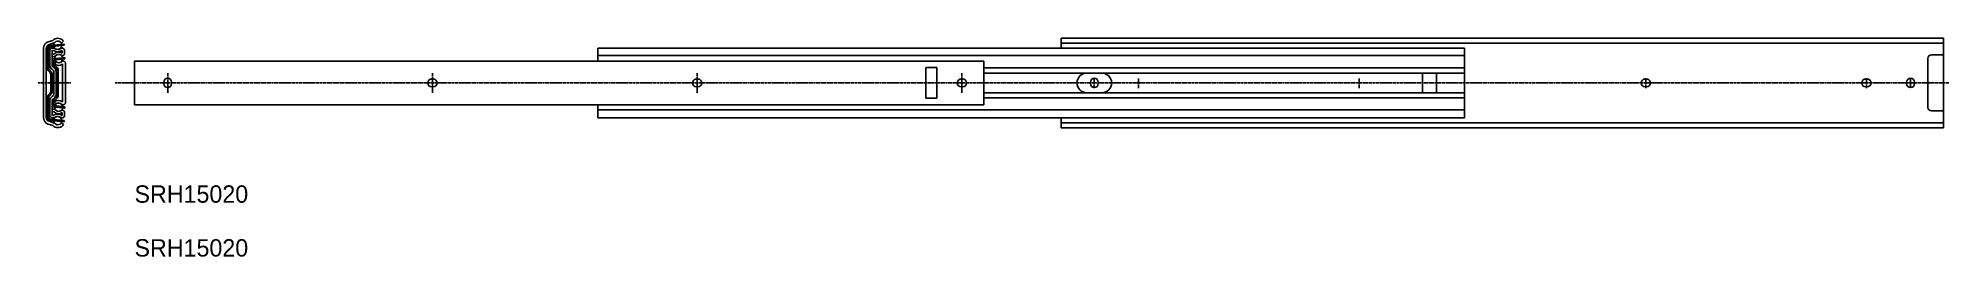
# Model space of a CAD drawing. Extents: x -45 to 1054, y 10 to 136.
import ezdxf

# ---------------------------------------------------------------- set-up
doc = ezdxf.new("R2010")
doc.units = 0
doc.linetypes.add('CENTER', pattern=[2, 1.25, -0.25, 0.25, -0.25])
doc.layers.get('0').update_dxf_attribs({"linetype": 'CONTINUOUS'})
doc.layers.add('CENTER', color=1, linetype='CENTER')

msp = doc.modelspace()

# ---------------------------------------------------------------- linework, layer by layer
at = {"color": 7, "linetype": 'CONTINUOUS'}
for p, q in [((-39.7, 133.7), (-37.1, 134.5)), ((-39.2, 132.1), (-36.2, 133.1)), ((-38.4, 131.6), (-30.6, 132.4)), ((-32.5, 133.4), (-32, 132.9)), ((-32, 132.9), (-30.8, 134)), ((-31.3, 134.5), (-30.8, 134)), ((-30.6, 132.4), (-30.5, 131.7)), ((543.4, 135.8), (1051.4, 135.8)), ((543.4, 135.8), (543.4, 130.1)), ((1051.4, 132.9), (543.4, 132.9)), ((1051.4, 135.8), (1051.4, 84.2)), ((-42.5, 90.1), (-42.5, 129.9)), ((-40.8, 90.1), (-40.8, 129.9)), ((-40.3, 119.1), (-40.3, 129.4)), ((-39.5, 119.1), (-39.5, 129.4)), ((-38.8, 128.6), (-38.8, 120.1)), ((-38.3, 130.8), (-30.5, 131.7)), ((-37.5, 128.6), (-37.5, 120.1)), ((-36.6, 126.6), (-37.5, 126.5)), ((-36.2, 125.2), (-37.5, 125.1)), ((-37.3, 123.8), (-30.2, 124.6)), ((-37.3, 121.9), (-37.3, 123.8)), ((-36.5, 123.1), (-30.1, 123.8)), ((-36.5, 121.9), (-36.5, 123.1)), ((-36.1, 128.4), (-35.6, 128.2)), ((-35.2, 122.1), (-36.1, 121)), ((-35.6, 129.7), (-35.1, 129.5)), ((-31.9, 130.1), (-33.3, 129.5)), ((-31.6, 128.7), (-32.8, 128.2)), ((-31.6, 127.1), (-31.6, 128.7)), ((-30.3, 126.9), (-30.3, 128.9)), ((-30.2, 124.6), (-30.1, 123.8)), ((-29.7, 121.2), (-29.7, 98.8)), ((499, 122.6), (10, 122.6)), ((10, 122.6), (10, 97.4)), ((775.7, 130.1), (276.7, 130.1)), ((276.7, 130.1), (276.7, 122.6)), ((775.7, 125.7), (276.7, 125.7)), ((499, 97.4), (499, 122.6)), ((775.7, 89.9), (775.7, 130.1)), ((1042.4, 124.1), (1042.4, 95.9)), ((1051.4, 126.1), (1044.4, 126.1)), ((-39.3, 116.7), (-38.7, 116.1)), ((-38.8, 117.2), (-38.1, 116.7)), ((-38.2, 114.8), (-38.2, 105.2)), ((-37.6, 117.9), (-37.2, 117.7)), ((-37.4, 114.8), (-37.4, 105.2)), ((-36.9, 119.1), (-36.6, 118.9)), ((-36.5, 103.5), (-36.5, 116.5)), ((-36, 119.1), (-35.3, 118.4)), ((-35.5, 119.7), (-34.8, 119)), ((-35.2, 103.5), (-35.2, 116.5)), ((-34.7, 102.8), (-34.7, 117.2)), ((-33.9, 102.8), (-33.9, 117.2)), ((-31.4, 99.1), (-31.4, 120.9)), ((26.8, 110.4), (26.8, 109.6)), ((31.3, 110.4), (31.3, 109.6)), ((181.1, 112.2), (181.9, 112.2)), ((333.5, 112.2), (334.3, 112.2)), ((465.5, 118.8), (465.5, 101.2)), ((465.5, 118.8), (471.9, 118.8)), ((471.9, 101.2), (471.9, 118.8)), ((485.9, 112.2), (486.7, 112.2)), ((775.7, 118.6), (499, 118.6)), ((775.7, 115.7), (499, 115.7)), ((558.2, 115.7), (562.5, 115.7)), ((560.2, 109.6), (560.2, 110.4)), ((566.8, 115.7), (562.5, 115.7)), ((564.7, 109.6), (564.7, 110.4)), ((751.5, 115.7), (751.5, 104.3)), ((759.4, 104.3), (759.4, 115.7)), ((880.4, 112.2), (879.6, 112.2)), ((1007.4, 112.2), (1006.6, 112.2)), ((1030.2, 110.4), (1030.2, 109.6)), ((1034.7, 110.4), (1034.7, 109.6)), ((-40.3, 100.9), (-40.3, 90.6)), ((-39.5, 100.9), (-39.5, 90.6)), ((-39.3, 103.3), (-38.7, 103.9)), ((-38.8, 102.8), (-38.1, 103.3)), ((-38.8, 91.4), (-38.8, 99.9)), ((-37.6, 102.1), (-37.2, 102.3)), ((-37.5, 91.4), (-37.5, 99.9)), ((-36.9, 100.9), (-36.6, 101.1)), ((-35.2, 97.9), (-36.1, 99)), ((-36, 100.9), (-35.3, 101.6)), ((-35.5, 100.3), (-34.8, 101)), ((181.1, 107.8), (181.9, 107.8)), ((333.5, 107.8), (334.3, 107.8)), ((465.5, 101.2), (471.9, 101.2)), ((485.9, 107.8), (486.7, 107.8)), ((775.7, 104.3), (499, 104.3)), ((775.7, 101.4), (499, 101.4)), ((558.2, 104.3), (562.5, 104.3)), ((566.8, 104.3), (562.5, 104.3)), ((880.4, 107.8), (879.6, 107.8)), ((1007.4, 107.8), (1006.6, 107.8)), ((-38.4, 88.4), (-30.6, 87.6)), ((-38.3, 89.2), (-30.5, 88.3)), ((-36.2, 94.8), (-37.5, 94.9)), ((-36.6, 93.4), (-37.5, 93.5)), ((-37.3, 98.1), (-37.3, 96.2)), ((-37.3, 96.2), (-30.2, 95.4)), ((-36.5, 98.1), (-36.5, 96.9)), ((-36.5, 96.9), (-30.1, 96.2)), ((-36.1, 91.6), (-35.6, 91.8)), ((-35.6, 90.3), (-35.1, 90.5)), ((-31.9, 89.9), (-33.3, 90.5)), ((-31.6, 91.3), (-32.8, 91.8)), ((-31.6, 92.9), (-31.6, 91.3)), ((-30.6, 87.6), (-30.5, 88.3)), ((-30.3, 93.1), (-30.3, 91.1)), ((-30.2, 95.4), (-30.1, 96.2)), ((499, 97.4), (10, 97.4)), ((276.7, 97.4), (276.7, 89.9)), ((775.7, 94.4), (276.7, 94.4)), ((775.7, 89.9), (276.7, 89.9)), ((543.4, 89.9), (543.4, 84.2)), ((1051.4, 93.9), (1044.4, 93.9)), ((-39.7, 86.3), (-37.1, 85.5)), ((-39.2, 87.9), (-36.2, 86.9)), ((-32.5, 86.6), (-32, 87.1)), ((-32, 87.1), (-30.8, 86)), ((-31.3, 85.5), (-30.8, 86)), ((1051.4, 87.1), (543.4, 87.1)), ((543.4, 84.2), (1051.4, 84.2))]:
    msp.add_line(p, q, dxfattribs=at)
for centre, radius, start, end in [((-38.5, 129.9), 3.98, 108.1936, 180), ((-38.5, 129.9), 2.33, 108.1936, 180), ((-34.2, 131.7), 4.05, 44.4056, 135.9154), ((-34.2, 131.7), 2.4, 14.6587, 177.8228), ((-38.1, 129.4), 2.2, 96.2408, 180), ((-38.1, 129.4), 1.4, 96.2408, 180), ((-37.4, 128.6), 1.39, 91.9328, 180), ((-37.3, 125.6), 4.45, 67.5641, 91.9328), ((-37.4, 128.6), 0.0428, 91.9328, 180), ((-37.3, 125.6), 3.1, 67.5641, 91.9328), ((-33.5, 121.9), 3.8, 180, 227.9349), ((-36.6, 127.1), 0.5, 273.7404, 314.3574), ((-34.2, 131.7), 2.4, 197.015, 355.4665), ((-33.5, 121.9), 3, 180, 227.9349), ((-33.7, 124), 3.75, 56.5283, 134.3574), ((-36.3, 126.2), 1, 273.7404, 319.4057), ((-33.7, 124), 2.4, 10.2952, 182.1863), ((-33.7, 124), 2.4, 201.4668, 351.0147), ((-34.2, 131.7), 3.75, 247.5641, 292.4359), ((-33.7, 124), 2.4, 51.9629, 139.4057), ((-33.7, 124), 2.4, 231.0959, 311.693), ((-31.5, 126.9), 1.2, 231.9629, 0), ((-31.1, 121.2), 1.4, 0, 131.693), ((-31.5, 128.9), 1.2, 0, 112.4359), ((1044.4, 124.1), 2, 90, 180), ((-37, 119.1), 3.3, 180, 226.7818), ((-37, 119.1), 2.5, 180, 226.7818), ((-36.3, 120.1), 2.5, 180, 240.2068), ((-39.9, 114.8), 1.7, 0, 46.7818), ((-39.9, 114.8), 2.5, 0, 46.7818), ((-36.3, 120.1), 1.15, 180, 240.2068), ((-37.9, 116.5), 1.4, 0, 60.2068), ((-37.9, 116.5), 2.75, 0, 60.2068), ((-33.7, 124), 3.9, 231.0959, 305.7548), ((-36.4, 117.2), 1.7, 0, 47.9349), ((-36.4, 117.2), 2.5, 0, 47.9349), ((29.1, 110.4), 2.25, 0, 180), ((181.1, 110), 2.25, 90, 270), ((181.9, 110), 2.25, 270, 90), ((333.5, 110), 2.25, 90, 270), ((334.3, 110), 2.25, 270, 90), ((485.9, 110), 2.25, 90, 270), ((486.7, 110), 2.25, 270, 90), ((558.2, 110), 5.66, 90, 270), ((562.5, 110.4), 2.25, 0, 180), ((566.8, 110), 5.66, 270, 90), ((879.6, 110), 2.25, 90, 270), ((880.4, 110), 2.25, 270, 90), ((1006.6, 110), 2.25, 90, 270), ((1007.4, 110), 2.25, 270, 90), ((1032.4, 110.4), 2.25, 0, 180), ((-37, 100.9), 3.3, 133.2182, 180), ((-37, 100.9), 2.5, 133.2182, 180), ((-36.3, 99.9), 2.5, 119.7932, 180), ((-39.9, 105.2), 1.7, 313.2182, 0), ((-39.9, 105.2), 2.5, 313.2182, 0), ((-36.3, 99.9), 1.15, 119.7932, 180), ((-33.5, 98.1), 3.8, 132.0651, 180), ((-37.9, 103.5), 1.4, 299.7932, 0), ((-37.9, 103.5), 2.75, 299.7932, 0), ((-33.5, 98.1), 3, 132.0651, 180), ((-33.7, 96), 3.9, 54.2452, 128.9041), ((-36.4, 102.8), 1.7, 312.0651, 0), ((-36.4, 102.8), 2.5, 312.0651, 0), ((29.1, 109.6), 2.25, 180, 0), ((562.5, 109.6), 2.25, 180, 0), ((1032.4, 109.6), 2.25, 180, 0), ((-38.5, 90.1), 3.98, 180, 251.8064), ((-38.5, 90.1), 2.33, 180, 251.8064), ((-38.1, 90.6), 2.2, 180, 263.7592), ((-38.1, 90.6), 1.4, 180, 263.7592), ((-37.4, 91.4), 1.39, 180, 268.0672), ((-37.4, 91.4), 0.0428, 180, 268.0672), ((-37.3, 94.4), 4.45, 268.0672, 292.4359), ((-37.3, 94.4), 3.1, 268.0672, 292.4359), ((-36.6, 92.9), 0.5, 45.6426, 86.2596), ((-34.2, 88.3), 2.4, 182.1772, 345.3413), ((-34.2, 88.3), 2.4, 4.5335, 162.985), ((-33.7, 96), 3.75, 225.6426, 303.4717), ((-36.3, 93.8), 1, 40.5943, 86.2596), ((-33.7, 96), 2.4, 177.8137, 349.7048), ((-33.7, 96), 2.4, 8.9853, 158.5332), ((-34.2, 88.3), 3.75, 67.5641, 112.4359), ((-33.7, 96), 2.4, 220.5943, 308.0371), ((-33.7, 96), 2.4, 48.307, 128.9041), ((-31.5, 93.1), 1.2, 0, 128.0371), ((-31.1, 98.8), 1.4, 228.307, 0), ((-31.5, 91.1), 1.2, 247.5641, 0), ((1044.4, 95.9), 2, 180, 270), ((-34.2, 88.3), 4.05, 224.0846, 315.5944)]:
    msp.add_arc(centre, radius, start, end, dxfattribs=at)
at = {"layer": 'CENTER', "color": 1, "linetype": 'CENTER'}
for p, q in [((-45.5, 110), (-26.7, 110)), ((-1.2, 110), (1054.4, 110)), ((29.1, 104.3), (29.1, 115.7)), ((181.5, 104.3), (181.5, 115.7)), ((333.9, 104.3), (333.9, 115.7)), ((486.3, 104.3), (486.3, 115.7)), ((562.5, 107), (562.5, 113)), ((587.9, 107), (587.9, 113)), ((714.9, 107), (714.9, 113)), ((880, 107), (880, 113)), ((1007, 107), (1007, 113)), ((1032.4, 113), (1032.4, 107))]:
    msp.add_line(p, q, dxfattribs=at)

# ---------------------------------------------------------------- texts
at = {"color": 7, "linetype": 'CONTINUOUS'}
for p in [(10, 41), (10, 10)]:
    msp.add_text('SRH15020', height=10, dxfattribs=at).set_placement(p)

doc.saveas('drawing.dxf')
